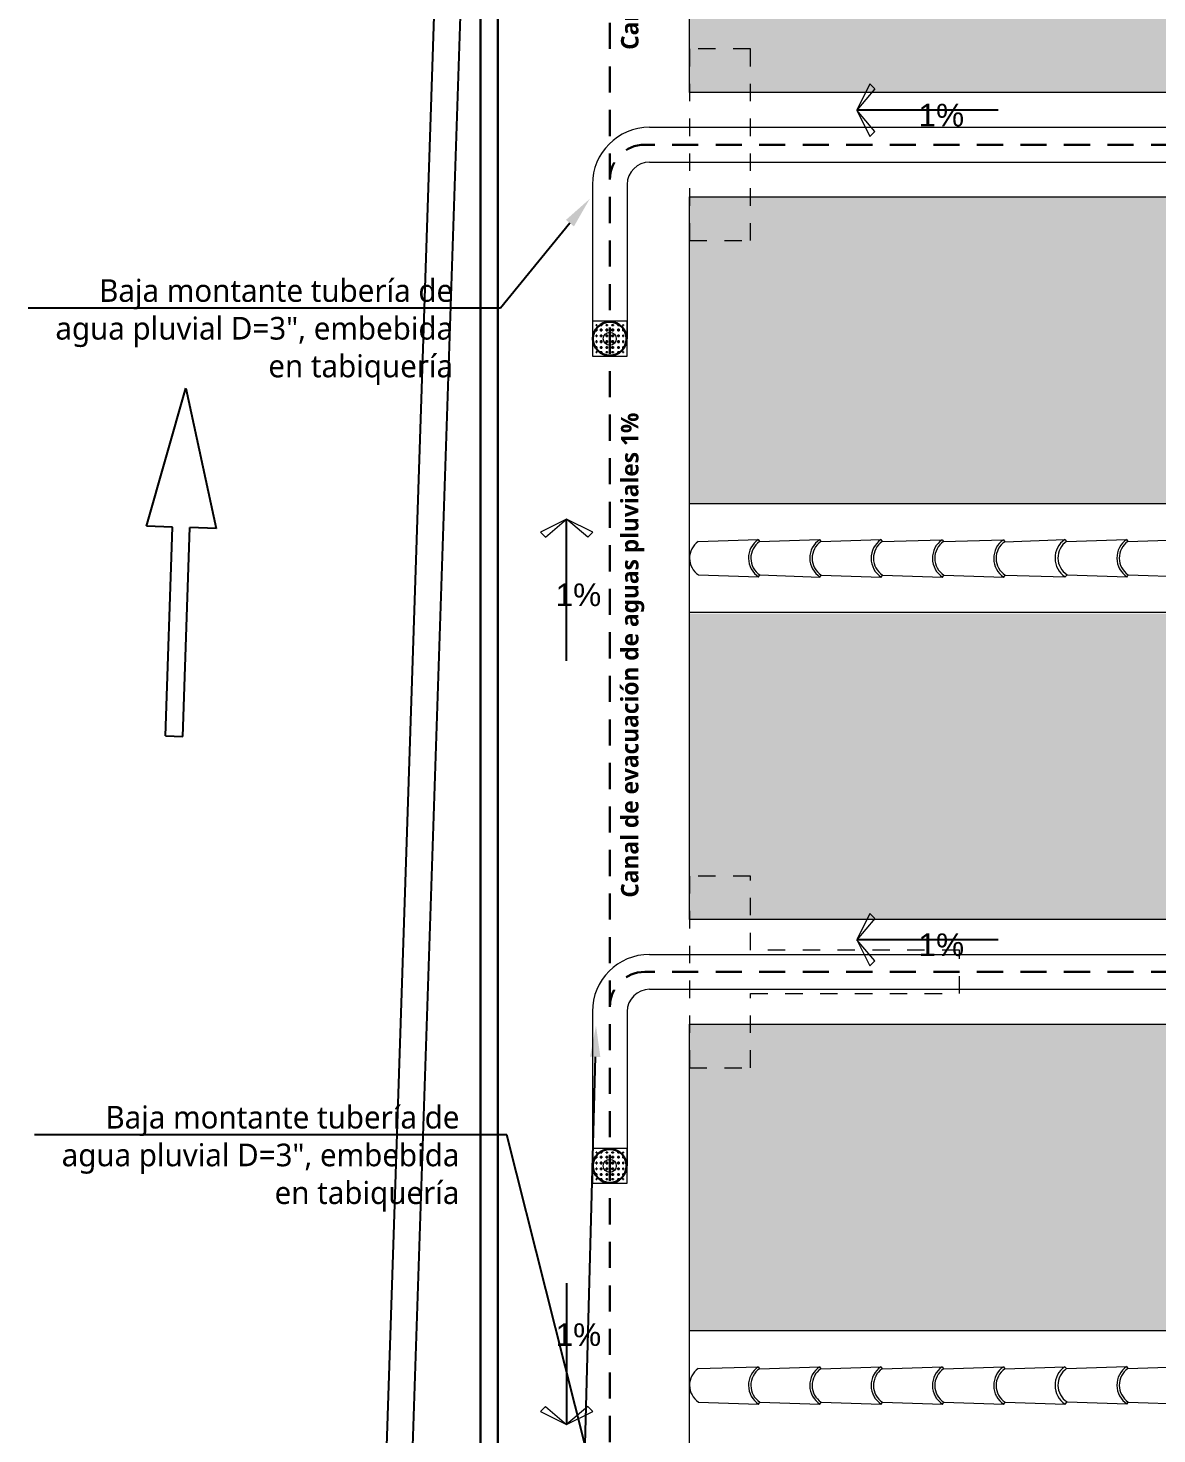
# Model space of a CAD drawing. Header units: metres. Extents: x 27 to 147, y -173 to 8.
# Drawn here: x 37.79 to 44.27, y -27.78 to -19.7 of the extents above; entities that cross this region are included whole.
import ezdxf
from ezdxf import colors
from ezdxf.entities.mleader import LeaderData, LeaderLine
from ezdxf.math import Vec2, Vec3

# ---------------------------------------------------------------- set-up
doc = ezdxf.new("R2010")
doc.units = ezdxf.units.M
doc.linetypes.add('DASHED2', pattern=[0.375, 0.25, -0.125])
doc.linetypes.add('HIDDEN2', pattern=[0.1875, 0.125, -0.0625])
for name, color, linetype, lineweight in [('2D Drafting - General_Pen_No__46', 7, 'Continuous', 25), ('canal de evacuacion', 1, 'Continuous', 20), ('Cotas varias El', 253, 'Continuous', 13), ('Equipamiento SR', 23, 'Continuous', 0), ('GRAFO 0 BLANCO', 7, 'Continuous', 0), ('grafo 2', 31, 'Continuous', 20), ('GRAFO 4', 7, 'Continuous', 30), ('GRAFO01', 7, 'Continuous', 0), ('GRfo 3', 7, 'Continuous', 30), ('Interior - Mobiliario', 7, 'Continuous', 5), ('letras sr', 7, 'Continuous', 5), ('linea0016', 144, 'HIDDEN2', 9), ('Lineas Referencia', 73, 'Continuous', 13), ('TEJAS ANDINA', 253, 'Continuous', 0)]:
    doc.layers.add(name, color=color, linetype=linetype, lineweight=lineweight)
doc.layers.add('Interior - Mobiliario _Pluma_Nº__3', color=7, linetype='Continuous', lineweight=18, true_color=0xff6600)
doc.layers.add('Mobiliario', color=7, linetype='Continuous', lineweight=0, true_color=0x7f7f7f)
doc.layers.add('Rampa', color=41, linetype='Continuous')
doc.layers.add('Separador de bike pintado', color=8, linetype='Continuous')
doc.styles.add('Generales', font='trebuc.ttf', dxfattribs={"height": 0.1})
doc.styles.add('GENERATED_STYLE_2', font='arial.ttf')
pattern_1 = [(274.9697, (55.34402967629248, 56.63649890805222), (-0.1999982614014102, 2.400000210303527), [0.1846944, -4.4326642]), (180, (55.3600296762925, 56.45249890805222), (-0.2000000000000001, -0.2), [0.016, -0.184]), (0, (55.16002967629251, 56.43649890805223), (0.2, 0.2), [0.05600000000000001, -0.144]), (90, (55.21602967629249, 56.43649890805223), (-0.2, 0.2), [0.02, -0.18]), (270, (55.34402967629248, 56.45649890805221), (0.2, -0.2000000000000001), [0.02, -0.18]), (0, (55.34402967629248, 56.43649890805223), (0.2, 0.2), [0.016, -0.184]), (0, (55.16002967629251, 56.45249890805222), (0.2, 0.2), [0.04000000000000001, -0.16]), (85.0303, (55.20002967629247, 56.45249890805222), (0.1999982614014119, 2.400000210303527), [0.1846943999999995, -4.432664199999984]), (52.69609999999999, (55.20002967629247, 56.46249890805221), (-2.599997177976598, -3.400002148337723), [0.0528016, -5.22735]), (18.4349, (55.23202967629251, 56.50449890805221), (0.4000000869185922, 0.1999996806445416), [0.05059639999999988, -0.5818589999999979]), (341.5651, (55.28002967629246, 56.52049890805223), (-0.4000000869185922, 0.1999996806445418), [0.05059640000000001, -0.581859]), (307.3039, (55.32802967629246, 56.50449890805221), (2.599997177976598, -3.400002148337723), [0.0528016, -5.22735]), (20.2249, (55.2420296762925, 56.4904989080522), (-2.199999452866844, -0.8000016671195548), [0.04049699999999987, -4.009194399999983]), (339.7751, (55.28002967629246, 56.50449890805221), (2.199999452866844, -0.8000016671195551), [0.04049700000000001, -4.0091944]), (307.4054, (55.31802967629247, 56.4904989080522), (2.00000199052301, -2.59999849299601), [0.0428018, -4.237385]), (52.5946, (55.21602967629249, 56.45649890805221), (-2.00000199052301, -2.599998492996009), [0.0428018, -4.237385])]

# ---------------------------------------------------------------- blocks, each defined once
blk = doc.blocks.new('A$C295C7585')
at = {"layer": 'Mobiliario', "lineweight": 15}
for p, q in [((1.374978025502969, 3.076203088460716), (1.513853283491699, 3.40416242087349)), ((1.513853283491699, 3.40416242087349), (1.527648820229842, 3.406546360073889)), ((1.556330874160267, 2.995064099900674), (1.716417933508637, 3.313533070731637)), ((1.716417933508637, 3.313533070731637), (1.70900166888714, 3.325407371513847)), ((1.222307230775641, 2.745859816847769), (1.36118248876528, 3.073819149260316)), ((1.36118248876528, 3.073819149260316), (1.374978025502969, 3.076203088460716)), ((1.403660079433394, 2.6647208282875), (1.563747138781764, 2.983189799118463)), ((1.563747138781764, 2.983189799118463), (1.556330874160267, 2.995064099900674)), ((1.069636436049223, 2.415516545234141), (1.208511694038407, 2.743475877646915)), ((1.208511694038407, 2.743475877646915), (1.222307230776096, 2.745859816847542)), ((1.250989284706975, 2.334377556673871), (1.411076344054891, 2.652846527505289)), ((1.411076344054891, 2.652846527505289), (1.403660079433394, 2.6647208282875)), ((0.9169656413223493, 2.085173273620967), (1.055840899311079, 2.413132606033741)), ((1.055840899311079, 2.413132606033741), (1.069636436048768, 2.415516545234595)), ((1.098318489980102, 2.004034285060698), (1.258405549328472, 2.322503255891888)), ((1.258405549328472, 2.322503255891888), (1.25098928470652, 2.334377556674326)), ((0.7650785429282223, 1.751017721853714), (0.9031190902182971, 2.079350511766734)), ((0.9031190902182971, 2.079350511766734), (0.9169656413223493, 2.085173273620967)), ((1.10492039455994, 1.989062689736784), (1.098439325062163, 2.004274668164622)), ((0.94643139158552, 1.66987873329299), (1.10492039455994, 1.989062689736784)), ((0.612407748201349, 1.420674450239858), (0.7512830061905333, 1.748633782652632)), ((0.7512830061905333, 1.748633782652632), (0.7650785429282223, 1.751017721853486)), ((0.953847656207472, 1.658004432511007), (0.94643139158552, 1.66987873329299)), ((0.7937605968586467, 1.339535461679816), (0.953847656207472, 1.658004432511007)), ((0.5986122114636601, 1.418290511039459), (0.6124077482018038, 1.420674450240085)), ((0.4597369534749305, 1.090331178626684), (0.5986122114636601, 1.418290511039459)), ((0.8011768614805987, 1.327661160897833), (0.7937605968591015, 1.339535461679816)), ((0.6410898021322282, 1.009192190066642), (0.8011768614805987, 1.327661160897833)), ((0.3070661587476025, 0.7599879070137376), (0.4459414167367868, 1.087947239426285)), ((0.4459414167367868, 1.087947239426285), (0.4597369534749305, 1.090331178626911)), ((0.6485060667537255, 0.997317889284659), (0.6410898021322282, 1.009192190066642)), ((0.4884190074053549, 0.6788489184534683), (0.6485060667537255, 0.997317889284659)), ((0.1543953640207292, 0.4296446354001091), (0.2932706220099135, 0.757603967813111)), ((0.2932706220099135, 0.757603967813111), (0.3070661587480572, 0.7599879070135103)), ((0.4958352720268522, 0.6669746176712579), (0.4884190074053549, 0.6788489184534683)), ((0.3357482126784817, 0.3485056468398398), (0.4958352720268522, 0.6669746176712579)), ((0.001724569293855893, 0.09930136378693533), (0.1405998272830402, 0.4272606961997099)), ((0.1405998272830402, 0.4272606961997099), (0.1543953640207292, 0.4296446354007912)), ((0.1830774179516084, 0.01816237522666597), (0.3431644773004336, 0.3366313460578567)), ((0.3431644773004336, 0.3366313460578567), (0.3357482126784817, 0.3485056468402945))]:
    blk.add_line(p, q, dxfattribs=at)
for centre, radius, start, end in [((1.64559542193274, 3.42692813519011), 0.1336946849706216, 189.8041789864884, 301.9874291323811), ((1.64559542193274, 3.42692813519011), 0.1196946849706216, 189.8041789864884, 301.9874291323811), ((1.492924627205866, 3.096584863576936), 0.1336946849706216, 189.8041789864884, 301.9874291323811), ((1.492924627205866, 3.096584863576936), 0.1196946849706216, 189.8041789864884, 301.9874291323811), ((1.340253832479448, 2.766241591963535), 0.1336946849706216, 189.8041789864884, 301.9874291323811), ((1.340253832479448, 2.766241591963535), 0.1196946849706216, 189.8041789864884, 301.9874291323811), ((1.187583037752574, 2.435898320350134), 0.1336946849706216, 189.8041789864884, 301.9874291323811), ((1.187583037752574, 2.435898320350134), 0.1196946849706216, 189.8041789864884, 301.9874291323811), ((1.034204698330086, 2.101672659223368), 0.1329726096647947, 189.6640148896703, 302.1275932302208), ((1.034912243024337, 2.105555048736051), 0.1196946849706216, 189.8041789864884, 301.9874291323811), ((0.8830251446311195, 1.77139949696948), 0.1336946849706216, 189.8041789864884, 301.9874291323811), ((0.8830251446311195, 1.77139949696948), 0.1196946849706216, 189.8041789864884, 301.9874291323811), ((0.7303543499047009, 1.441056225356306), 0.1196946849706216, 189.8041789864884, 301.9874291323811), ((0.7303543499047009, 1.441056225356306), 0.1336946849706216, 189.8041789864884, 301.9874291323811), ((0.5776835551778277, 1.110712953743132), 0.1336946849706216, 189.8041789864884, 301.9874291323811), ((0.5776835551778277, 1.110712953743132), 0.1196946849706216, 189.8041789864884, 301.9874291323811), ((0.4250127604509544, 0.7803696821295034), 0.1336946849706216, 189.8041789864884, 301.9874291323811), ((0.4250127604509544, 0.7803696821295034), 0.1196946849706216, 189.8041789864884, 301.9874291323811), ((0.2723419657240811, 0.4500264105163296), 0.1336946849706216, 189.8041789864884, 301.9874291323811), ((0.2723419657240811, 0.4500264105163296), 0.1196946849706216, 189.8041789864884, 301.9874291323811), ((0.1196711709962983, 0.119683138902019), 0.1196946849706216, 189.8041789864884, 301.9874291323811)]:
    blk.add_arc(centre, radius, start, end, dxfattribs=at)
blk = doc.blocks.new('Red 18')
at = {"layer": 'GRAFO 0 BLANCO', "linetype": 'Continuous'}
for p, q in [((0.05, 0.2041666666666667), (0.04583333333333334, 0.2041666666666667)), ((0.04583333333333334, 0.2041666666666667), (0.04583333333333334, 0.2)), ((0.04583333333333334, 0.2), (0.04583333333333334, 0.2041666666666667)), ((0.04583333333333334, 0.2041666666666667), (0.05, 0.2041666666666667)), ((0.04583333333333334, 0.2), (0.05, 0.2)), ((0.05, 0.2), (0.04583333333333334, 0.2)), ((0.05, 0.1791666666666666), (0.04583333333333334, 0.1791666666666666)), ((0.04583333333333334, 0.1791666666666666), (0.04583333333333334, 0.1708333333333333)), ((0.04583333333333334, 0.1708333333333333), (0.04583333333333334, 0.1791666666666666)), ((0.04583333333333334, 0.1791666666666666), (0.05, 0.1791666666666666)), ((0.04583333333333334, 0.1708333333333333), (0.05, 0.1708333333333333)), ((0.05, 0.1708333333333333), (0.04583333333333334, 0.1708333333333333)), ((0.05, 0.2), (0.05, 0.2041666666666667)), ((0.05, 0.2041666666666667), (0.05, 0.2)), ((0.05, 0.1708333333333333), (0.05, 0.1791666666666666)), ((0.05, 0.1791666666666666), (0.05, 0.1708333333333333)), ((0.07916666666666668, 0.2041666666666667), (0.07083333333333333, 0.2041666666666667)), ((0.07083333333333333, 0.2041666666666667), (0.07083333333333333, 0.2)), ((0.07083333333333333, 0.2041666666666667), (0.07916666666666668, 0.2041666666666667)), ((0.07083333333333333, 0.2), (0.07083333333333333, 0.2041666666666667)), ((0.07083333333333333, 0.2), (0.07916666666666668, 0.2)), ((0.07916666666666668, 0.2), (0.07083333333333333, 0.2)), ((0.07916666666666668, 0.1791666666666666), (0.07083333333333333, 0.1791666666666666)), ((0.07083333333333333, 0.1791666666666666), (0.07083333333333333, 0.1708333333333333)), ((0.07083333333333333, 0.1708333333333333), (0.07083333333333333, 0.1791666666666666)), ((0.07083333333333333, 0.1791666666666666), (0.07916666666666668, 0.1791666666666666)), ((0.07083333333333333, 0.1708333333333333), (0.07916666666666668, 0.1708333333333333)), ((0.07916666666666668, 0.1708333333333333), (0.07083333333333333, 0.1708333333333333)), ((0.07916666666666668, 0.2), (0.07916666666666668, 0.2041666666666667)), ((0.07916666666666668, 0.2041666666666667), (0.07916666666666668, 0.2)), ((0.07916666666666668, 0.1708333333333333), (0.07916666666666668, 0.1791666666666666)), ((0.07916666666666668, 0.1791666666666666), (0.07916666666666668, 0.1708333333333333)), ((0.1125, 0.2041666666666667), (0.1041666666666667, 0.2041666666666667)), ((0.1041666666666667, 0.2041666666666667), (0.1041666666666667, 0.2)), ((0.1041666666666667, 0.2041666666666667), (0.1125, 0.2041666666666667)), ((0.1041666666666667, 0.2), (0.1041666666666667, 0.2041666666666667)), ((0.1041666666666667, 0.2), (0.1125, 0.2)), ((0.1125, 0.2), (0.1041666666666667, 0.2)), ((0.1125, 0.1791666666666666), (0.1041666666666667, 0.1791666666666666)), ((0.1041666666666667, 0.1791666666666666), (0.1041666666666667, 0.1708333333333333)), ((0.1041666666666667, 0.1708333333333333), (0.1041666666666667, 0.1791666666666666)), ((0.1041666666666667, 0.1791666666666666), (0.1125, 0.1791666666666666)), ((0.1041666666666667, 0.1708333333333333), (0.1125, 0.1708333333333333)), ((0.1125, 0.1708333333333333), (0.1041666666666667, 0.1708333333333333)), ((0.1125, 0.2), (0.1125, 0.2041666666666667)), ((0.1125, 0.2041666666666667), (0.1125, 0.2)), ((0.1125, 0.1708333333333333), (0.1125, 0.1791666666666666)), ((0.1125, 0.1791666666666666), (0.1125, 0.1708333333333333)), ((0.1458333333333333, 0.2041666666666667), (0.1375, 0.2041666666666667)), ((0.1375, 0.2041666666666667), (0.1375, 0.2)), ((0.1375, 0.2041666666666667), (0.1458333333333333, 0.2041666666666667)), ((0.1375, 0.2), (0.1375, 0.2041666666666667)), ((0.1375, 0.2), (0.1458333333333333, 0.2)), ((0.1458333333333333, 0.2), (0.1375, 0.2)), ((0.1458333333333333, 0.1791666666666666), (0.1375, 0.1791666666666666)), ((0.1375, 0.1791666666666666), (0.1375, 0.1708333333333333)), ((0.1375, 0.1708333333333333), (0.1375, 0.1791666666666666)), ((0.1375, 0.1791666666666666), (0.1458333333333333, 0.1791666666666666)), ((0.1375, 0.1708333333333333), (0.1458333333333333, 0.1708333333333333)), ((0.1458333333333333, 0.1708333333333333), (0.1375, 0.1708333333333333)), ((0.1458333333333333, 0.2), (0.1458333333333333, 0.2041666666666667)), ((0.1458333333333333, 0.2041666666666667), (0.1458333333333333, 0.2)), ((0.1458333333333333, 0.1708333333333333), (0.1458333333333333, 0.1791666666666666)), ((0.1458333333333333, 0.1791666666666666), (0.1458333333333333, 0.1708333333333333)), ((0.1791666666666666, 0.2041666666666667), (0.1708333333333333, 0.2041666666666667)), ((0.1708333333333333, 0.2041666666666667), (0.1708333333333333, 0.2)), ((0.1708333333333333, 0.2041666666666667), (0.1791666666666666, 0.2041666666666667)), ((0.1708333333333333, 0.2), (0.1708333333333333, 0.2041666666666667)), ((0.1708333333333333, 0.2), (0.1791666666666666, 0.2)), ((0.1791666666666666, 0.2), (0.1708333333333333, 0.2)), ((0.1791666666666666, 0.1791666666666666), (0.1708333333333333, 0.1791666666666666)), ((0.1708333333333333, 0.1791666666666666), (0.1708333333333333, 0.1708333333333333)), ((0.1708333333333333, 0.1708333333333333), (0.1708333333333333, 0.1791666666666666)), ((0.1708333333333333, 0.1791666666666666), (0.1791666666666666, 0.1791666666666666)), ((0.1708333333333333, 0.1708333333333333), (0.1791666666666666, 0.1708333333333333)), ((0.1791666666666666, 0.1708333333333333), (0.1708333333333333, 0.1708333333333333)), ((0.1791666666666666, 0.2), (0.1791666666666666, 0.2041666666666667)), ((0.1791666666666666, 0.2041666666666667), (0.1791666666666666, 0.2)), ((0.1791666666666666, 0.1708333333333333), (0.1791666666666666, 0.1791666666666666)), ((0.1791666666666666, 0.1791666666666666), (0.1791666666666666, 0.1708333333333333)), ((0.2041666666666667, 0.2041666666666667), (0.2, 0.2041666666666667)), ((0.2, 0.2041666666666667), (0.2, 0.2)), ((0.2, 0.2), (0.2, 0.2041666666666667)), ((0.2, 0.2041666666666667), (0.2041666666666667, 0.2041666666666667)), ((0.2, 0.2), (0.2041666666666667, 0.2)), ((0.2041666666666667, 0.2), (0.2, 0.2)), ((0.2041666666666667, 0.1791666666666666), (0.2, 0.1791666666666666)), ((0.2, 0.1791666666666666), (0.2, 0.1708333333333333)), ((0.2, 0.1708333333333333), (0.2, 0.1791666666666666)), ((0.2, 0.1791666666666666), (0.2041666666666667, 0.1791666666666666)), ((0.2, 0.1708333333333333), (0.2041666666666667, 0.1708333333333333)), ((0.2041666666666667, 0.1708333333333333), (0.2, 0.1708333333333333)), ((0.2041666666666667, 0.2), (0.2041666666666667, 0.2041666666666667)), ((0.2041666666666667, 0.2041666666666667), (0.2041666666666667, 0.2)), ((0.2041666666666667, 0.1708333333333333), (0.2041666666666667, 0.1791666666666666)), ((0.2041666666666667, 0.1791666666666666), (0.2041666666666667, 0.1708333333333333)), ((0.05, 0.1458333333333333), (0.04583333333333334, 0.1458333333333333)), ((0.04583333333333334, 0.1458333333333333), (0.04583333333333334, 0.1375)), ((0.04583333333333334, 0.1375), (0.04583333333333334, 0.1458333333333333)), ((0.04583333333333334, 0.1458333333333333), (0.05, 0.1458333333333333)), ((0.04583333333333334, 0.1375), (0.05, 0.1375)), ((0.05, 0.1375), (0.04583333333333334, 0.1375)), ((0.05, 0.1125), (0.04583333333333334, 0.1125)), ((0.04583333333333334, 0.1125), (0.04583333333333334, 0.1041666666666667)), ((0.04583333333333334, 0.1041666666666667), (0.04583333333333334, 0.1125)), ((0.04583333333333334, 0.1125), (0.05, 0.1125)), ((0.04583333333333334, 0.1041666666666667), (0.05, 0.1041666666666667)), ((0.05, 0.1041666666666667), (0.04583333333333334, 0.1041666666666667)), ((0.05, 0.1375), (0.05, 0.1458333333333333)), ((0.05, 0.1458333333333333), (0.05, 0.1375)), ((0.05, 0.1041666666666667), (0.05, 0.1125)), ((0.05, 0.1125), (0.05, 0.1041666666666667)), ((0.07916666666666668, 0.1458333333333333), (0.07083333333333333, 0.1458333333333333)), ((0.07083333333333333, 0.1458333333333333), (0.07083333333333333, 0.1375)), ((0.07083333333333333, 0.1375), (0.07083333333333333, 0.1458333333333333)), ((0.07083333333333333, 0.1458333333333333), (0.07916666666666668, 0.1458333333333333)), ((0.07083333333333333, 0.1375), (0.07916666666666668, 0.1375)), ((0.07916666666666668, 0.1375), (0.07083333333333333, 0.1375)), ((0.07916666666666668, 0.1125), (0.07083333333333333, 0.1125)), ((0.07083333333333333, 0.1125), (0.07083333333333333, 0.1041666666666667)), ((0.07083333333333333, 0.1041666666666667), (0.07083333333333333, 0.1125)), ((0.07083333333333333, 0.1125), (0.07916666666666668, 0.1125)), ((0.07083333333333333, 0.1041666666666667), (0.07916666666666668, 0.1041666666666667)), ((0.07916666666666668, 0.1041666666666667), (0.07083333333333333, 0.1041666666666667)), ((0.07916666666666668, 0.1375), (0.07916666666666668, 0.1458333333333333)), ((0.07916666666666668, 0.1458333333333333), (0.07916666666666668, 0.1375)), ((0.07916666666666668, 0.1041666666666667), (0.07916666666666668, 0.1125)), ((0.07916666666666668, 0.1125), (0.07916666666666668, 0.1041666666666667)), ((0.1125, 0.1458333333333333), (0.1041666666666667, 0.1458333333333333)), ((0.1041666666666667, 0.1458333333333333), (0.1041666666666667, 0.1375)), ((0.1041666666666667, 0.1375), (0.1041666666666667, 0.1458333333333333)), ((0.1041666666666667, 0.1458333333333333), (0.1125, 0.1458333333333333)), ((0.1041666666666667, 0.1375), (0.1125, 0.1375)), ((0.1125, 0.1375), (0.1041666666666667, 0.1375)), ((0.1125, 0.1125), (0.1041666666666667, 0.1125)), ((0.1041666666666667, 0.1125), (0.1041666666666667, 0.1041666666666667)), ((0.1041666666666667, 0.1041666666666667), (0.1041666666666667, 0.1125)), ((0.1041666666666667, 0.1125), (0.1125, 0.1125)), ((0.1041666666666667, 0.1041666666666667), (0.1125, 0.1041666666666667)), ((0.1125, 0.1041666666666667), (0.1041666666666667, 0.1041666666666667)), ((0.1125, 0.1375), (0.1125, 0.1458333333333333)), ((0.1125, 0.1458333333333333), (0.1125, 0.1375)), ((0.1125, 0.1041666666666667), (0.1125, 0.1125)), ((0.1125, 0.1125), (0.1125, 0.1041666666666667)), ((0.1458333333333333, 0.1458333333333333), (0.1375, 0.1458333333333333)), ((0.1375, 0.1458333333333333), (0.1375, 0.1375)), ((0.1375, 0.1375), (0.1375, 0.1458333333333333)), ((0.1375, 0.1458333333333333), (0.1458333333333333, 0.1458333333333333)), ((0.1375, 0.1375), (0.1458333333333333, 0.1375)), ((0.1458333333333333, 0.1375), (0.1375, 0.1375)), ((0.1458333333333333, 0.1125), (0.1375, 0.1125)), ((0.1375, 0.1125), (0.1375, 0.1041666666666667)), ((0.1375, 0.1041666666666667), (0.1375, 0.1125)), ((0.1375, 0.1125), (0.1458333333333333, 0.1125)), ((0.1375, 0.1041666666666667), (0.1458333333333333, 0.1041666666666667)), ((0.1458333333333333, 0.1041666666666667), (0.1375, 0.1041666666666667)), ((0.1458333333333333, 0.1375), (0.1458333333333333, 0.1458333333333333)), ((0.1458333333333333, 0.1458333333333333), (0.1458333333333333, 0.1375)), ((0.1458333333333333, 0.1041666666666667), (0.1458333333333333, 0.1125)), ((0.1458333333333333, 0.1125), (0.1458333333333333, 0.1041666666666667)), ((0.1791666666666666, 0.1458333333333333), (0.1708333333333333, 0.1458333333333333)), ((0.1708333333333333, 0.1458333333333333), (0.1708333333333333, 0.1375)), ((0.1708333333333333, 0.1375), (0.1708333333333333, 0.1458333333333333)), ((0.1708333333333333, 0.1458333333333333), (0.1791666666666666, 0.1458333333333333)), ((0.1708333333333333, 0.1375), (0.1791666666666666, 0.1375)), ((0.1791666666666666, 0.1375), (0.1708333333333333, 0.1375)), ((0.1791666666666666, 0.1125), (0.1708333333333333, 0.1125)), ((0.1708333333333333, 0.1125), (0.1708333333333333, 0.1041666666666667)), ((0.1708333333333333, 0.1041666666666667), (0.1708333333333333, 0.1125)), ((0.1708333333333333, 0.1125), (0.1791666666666666, 0.1125)), ((0.1708333333333333, 0.1041666666666667), (0.1791666666666666, 0.1041666666666667)), ((0.1791666666666666, 0.1041666666666667), (0.1708333333333333, 0.1041666666666667)), ((0.1791666666666666, 0.1375), (0.1791666666666666, 0.1458333333333333)), ((0.1791666666666666, 0.1458333333333333), (0.1791666666666666, 0.1375)), ((0.1791666666666666, 0.1041666666666667), (0.1791666666666666, 0.1125)), ((0.1791666666666666, 0.1125), (0.1791666666666666, 0.1041666666666667)), ((0.2041666666666667, 0.1458333333333333), (0.2, 0.1458333333333333)), ((0.2, 0.1458333333333333), (0.2, 0.1375)), ((0.2, 0.1375), (0.2, 0.1458333333333333)), ((0.2, 0.1458333333333333), (0.2041666666666667, 0.1458333333333333)), ((0.2, 0.1375), (0.2041666666666667, 0.1375)), ((0.2041666666666667, 0.1375), (0.2, 0.1375)), ((0.2041666666666667, 0.1125), (0.2, 0.1125)), ((0.2, 0.1125), (0.2, 0.1041666666666667)), ((0.2, 0.1041666666666667), (0.2, 0.1125)), ((0.2, 0.1125), (0.2041666666666667, 0.1125)), ((0.2, 0.1041666666666667), (0.2041666666666667, 0.1041666666666667)), ((0.2041666666666667, 0.1041666666666667), (0.2, 0.1041666666666667)), ((0.2041666666666667, 0.1375), (0.2041666666666667, 0.1458333333333333)), ((0.2041666666666667, 0.1458333333333333), (0.2041666666666667, 0.1375)), ((0.2041666666666667, 0.1041666666666667), (0.2041666666666667, 0.1125)), ((0.2041666666666667, 0.1125), (0.2041666666666667, 0.1041666666666667)), ((0.05, 0.07916666666666668), (0.04583333333333334, 0.07916666666666668)), ((0.04583333333333334, 0.07916666666666668), (0.04583333333333334, 0.07083333333333333)), ((0.04583333333333334, 0.07083333333333333), (0.04583333333333334, 0.07916666666666668)), ((0.04583333333333334, 0.07916666666666668), (0.05, 0.07916666666666668)), ((0.04583333333333334, 0.07083333333333333), (0.05, 0.07083333333333333)), ((0.05, 0.07083333333333333), (0.04583333333333334, 0.07083333333333333)), ((0.05, 0.05), (0.04583333333333334, 0.05)), ((0.04583333333333334, 0.05), (0.04583333333333334, 0.04583333333333334)), ((0.04583333333333334, 0.04583333333333334), (0.04583333333333334, 0.05)), ((0.04583333333333334, 0.05), (0.05, 0.05)), ((0.04583333333333334, 0.04583333333333334), (0.05, 0.04583333333333334)), ((0.05, 0.04583333333333334), (0.04583333333333334, 0.04583333333333334)), ((0.05, 0.07083333333333333), (0.05, 0.07916666666666668)), ((0.05, 0.07916666666666668), (0.05, 0.07083333333333333)), ((0.05, 0.04583333333333334), (0.05, 0.05)), ((0.05, 0.05), (0.05, 0.04583333333333334)), ((0.07916666666666668, 0.07916666666666668), (0.07083333333333333, 0.07916666666666668)), ((0.07083333333333333, 0.07916666666666668), (0.07083333333333333, 0.07083333333333333)), ((0.07083333333333333, 0.07083333333333333), (0.07083333333333333, 0.07916666666666668)), ((0.07083333333333333, 0.07916666666666668), (0.07916666666666668, 0.07916666666666668)), ((0.07083333333333333, 0.07083333333333333), (0.07916666666666668, 0.07083333333333333)), ((0.07916666666666668, 0.07083333333333333), (0.07083333333333333, 0.07083333333333333)), ((0.07916666666666668, 0.05), (0.07083333333333333, 0.05)), ((0.07083333333333333, 0.05), (0.07083333333333333, 0.04583333333333334)), ((0.07083333333333333, 0.05), (0.07916666666666668, 0.05)), ((0.07083333333333333, 0.04583333333333334), (0.07083333333333333, 0.05)), ((0.07083333333333333, 0.04583333333333334), (0.07916666666666668, 0.04583333333333334)), ((0.07916666666666668, 0.04583333333333334), (0.07083333333333333, 0.04583333333333334)), ((0.07916666666666668, 0.07083333333333333), (0.07916666666666668, 0.07916666666666668)), ((0.07916666666666668, 0.07916666666666668), (0.07916666666666668, 0.07083333333333333)), ((0.07916666666666668, 0.04583333333333334), (0.07916666666666668, 0.05)), ((0.07916666666666668, 0.05), (0.07916666666666668, 0.04583333333333334)), ((0.1125, 0.07916666666666668), (0.1041666666666667, 0.07916666666666668)), ((0.1041666666666667, 0.07916666666666668), (0.1041666666666667, 0.07083333333333333)), ((0.1041666666666667, 0.07083333333333333), (0.1041666666666667, 0.07916666666666668)), ((0.1041666666666667, 0.07916666666666668), (0.1125, 0.07916666666666668)), ((0.1041666666666667, 0.07083333333333333), (0.1125, 0.07083333333333333)), ((0.1125, 0.07083333333333333), (0.1041666666666667, 0.07083333333333333)), ((0.1125, 0.05), (0.1041666666666667, 0.05)), ((0.1041666666666667, 0.05), (0.1041666666666667, 0.04583333333333334)), ((0.1041666666666667, 0.05), (0.1125, 0.05)), ((0.1041666666666667, 0.04583333333333334), (0.1041666666666667, 0.05)), ((0.1041666666666667, 0.04583333333333334), (0.1125, 0.04583333333333334)), ((0.1125, 0.04583333333333334), (0.1041666666666667, 0.04583333333333334)), ((0.1125, 0.07083333333333333), (0.1125, 0.07916666666666668)), ((0.1125, 0.07916666666666668), (0.1125, 0.07083333333333333)), ((0.1125, 0.04583333333333334), (0.1125, 0.05)), ((0.1125, 0.05), (0.1125, 0.04583333333333334)), ((0.1458333333333333, 0.07916666666666668), (0.1375, 0.07916666666666668)), ((0.1375, 0.07916666666666668), (0.1375, 0.07083333333333333)), ((0.1375, 0.07083333333333333), (0.1375, 0.07916666666666668)), ((0.1375, 0.07916666666666668), (0.1458333333333333, 0.07916666666666668)), ((0.1375, 0.07083333333333333), (0.1458333333333333, 0.07083333333333333)), ((0.1458333333333333, 0.07083333333333333), (0.1375, 0.07083333333333333)), ((0.1458333333333333, 0.05), (0.1375, 0.05)), ((0.1375, 0.05), (0.1375, 0.04583333333333334)), ((0.1375, 0.05), (0.1458333333333333, 0.05)), ((0.1375, 0.04583333333333334), (0.1375, 0.05)), ((0.1375, 0.04583333333333334), (0.1458333333333333, 0.04583333333333334)), ((0.1458333333333333, 0.04583333333333334), (0.1375, 0.04583333333333334)), ((0.1458333333333333, 0.07083333333333333), (0.1458333333333333, 0.07916666666666668)), ((0.1458333333333333, 0.07916666666666668), (0.1458333333333333, 0.07083333333333333)), ((0.1458333333333333, 0.04583333333333334), (0.1458333333333333, 0.05)), ((0.1458333333333333, 0.05), (0.1458333333333333, 0.04583333333333334)), ((0.1791666666666666, 0.07916666666666668), (0.1708333333333333, 0.07916666666666668)), ((0.1708333333333333, 0.07916666666666668), (0.1708333333333333, 0.07083333333333333)), ((0.1708333333333333, 0.07083333333333333), (0.1708333333333333, 0.07916666666666668)), ((0.1708333333333333, 0.07916666666666668), (0.1791666666666666, 0.07916666666666668)), ((0.1708333333333333, 0.07083333333333333), (0.1791666666666666, 0.07083333333333333)), ((0.1791666666666666, 0.07083333333333333), (0.1708333333333333, 0.07083333333333333)), ((0.1791666666666666, 0.05), (0.1708333333333333, 0.05)), ((0.1708333333333333, 0.05), (0.1708333333333333, 0.04583333333333334)), ((0.1708333333333333, 0.05), (0.1791666666666666, 0.05)), ((0.1708333333333333, 0.04583333333333334), (0.1708333333333333, 0.05)), ((0.1708333333333333, 0.04583333333333334), (0.1791666666666666, 0.04583333333333334)), ((0.1791666666666666, 0.04583333333333334), (0.1708333333333333, 0.04583333333333334)), ((0.1791666666666666, 0.07083333333333333), (0.1791666666666666, 0.07916666666666668)), ((0.1791666666666666, 0.07916666666666668), (0.1791666666666666, 0.07083333333333333)), ((0.1791666666666666, 0.04583333333333334), (0.1791666666666666, 0.05)), ((0.1791666666666666, 0.05), (0.1791666666666666, 0.04583333333333334)), ((0.2041666666666667, 0.07916666666666668), (0.2, 0.07916666666666668)), ((0.2, 0.07916666666666668), (0.2, 0.07083333333333333)), ((0.2, 0.07083333333333333), (0.2, 0.07916666666666668)), ((0.2, 0.07916666666666668), (0.2041666666666667, 0.07916666666666668)), ((0.2, 0.07083333333333333), (0.2041666666666667, 0.07083333333333333)), ((0.2041666666666667, 0.07083333333333333), (0.2, 0.07083333333333333)), ((0.2041666666666667, 0.05), (0.2, 0.05)), ((0.2, 0.05), (0.2, 0.04583333333333334)), ((0.2, 0.04583333333333334), (0.2, 0.05)), ((0.2, 0.05), (0.2041666666666667, 0.05)), ((0.2, 0.04583333333333334), (0.2041666666666667, 0.04583333333333334)), ((0.2041666666666667, 0.04583333333333334), (0.2, 0.04583333333333334)), ((0.2041666666666667, 0.07083333333333333), (0.2041666666666667, 0.07916666666666668)), ((0.2041666666666667, 0.07916666666666668), (0.2041666666666667, 0.07083333333333333)), ((0.2041666666666667, 0.04583333333333334), (0.2041666666666667, 0.05)), ((0.2041666666666667, 0.05), (0.2041666666666667, 0.04583333333333334))]:
    blk.add_line(p, q, dxfattribs=at)
at = {"layer": 'GRAFO01'}
blk.add_lwpolyline([(0.02500000000000005, 0.02500000000000141), (0.2250000000000001, 0.02500000000000141), (0.2250000000000001, 0.2250000000000014), (0.02500000000000005, 0.2250000000000014)], close=True, dxfattribs=at)
at = {"layer": 'Interior - Mobiliario _Pluma_Nº__3', "linetype": 'Continuous'}
for p, q in [((0.2250000000000001, 0.2250000000000014), (0.02500000000000005, 0.2250000000000014)), ((0.02500000000000005, 0.2250000000000014), (0.02500000000000005, 0.02500000000000141)), ((0.2250000000000001, 0.02500000000000141), (0.2250000000000001, 0.2250000000000014)), ((0.02500000000000005, 0.02500000000000141), (0.2250000000000001, 0.02500000000000141))]:
    blk.add_line(p, q, dxfattribs=at)
blk = doc.blocks.new('FLECHA')
at = {"layer": 'grafo 2', "ltscale": 0.05}
for p, q in [((674350.4068813783, 8489809.493097022, -2.952000000000225), (674350.3571751671, 8489809.392813733, -2.952000000000225)), ((674350.4259006998, 8489809.474077702, -2.952000000000225), (674350.3571751671, 8489809.392813733, -2.952000000000225)), ((674350.4068813783, 8489809.493097022, -2.952000000000225), (674350.4259006998, 8489809.474077702, -2.952000000000225)), ((674350.4259006998, 8489809.311549768, -2.952000000000225), (674350.3571751671, 8489809.392813733, -2.952000000000225)), ((674350.4068813783, 8489809.292530447, -2.952000000000225), (674350.4259006998, 8489809.311549768, -2.952000000000225))]:
    blk.add_line(p, q, dxfattribs=at)
at = {"layer": 'grafo 2', "lineweight": 25}
blk.add_line((674350.8988359317, 8489809.392813733, -2.952000000000225), (674350.3571751671, 8489809.392813733, -2.952000000000225), dxfattribs=at)
at = {"layer": 'grafo 2'}
blk.add_line((674350.3571751671, 8489809.392813733, -2.952000000000225), (674350.4068813783, 8489809.292530447, -2.952000000000225), dxfattribs=at)

msp = doc.modelspace()

# ---------------------------------------------------------------- hatches: boundary and pattern name
at = {"layer": 'TEJAS ANDINA'}
h = msp.add_hatch(dxfattribs=at)
h.set_pattern_fill('SPANTIL1', color=256, scale=0.2, style=2, pattern_type=2)
h.set_pattern_definition(pattern_1)
h.paths.add_polyline_path([(47.99073305689276, -19.13645298195557), (47.99073305689276, -19.39922998513303), (44.63962651592252, -19.39922998513292), (44.63962651592252, -19.13645298195557)])
h.paths.add_polyline_path([(44.63962651592252, -19.37443545155121), (44.63962651592252, -19.13645298195557), (47.99073305689276, -19.13645298195557), (47.99073305689276, -19.37443545155121), (47.99110530715112, -19.37443545155121), (47.99110530715112, -19.13498977750724), (44.6391330000487, -19.13498977750724), (44.6391330000487, -19.37443545155121)])
h.paths.add_polyline_path([(45.61954985110984, -18.89655854292413), (45.61954985110984, -18.67056378368942), (47.21067676301541, -18.67056378368953), (47.21067676301541, -18.89655854292413)])
h.paths.add_polyline_path([(51.8894979294042, -20.07426167557774), (41.58939651447608, -20.07426169150379), (41.58939651178926, -18.23658270732948), (51.88949792671738, -18.23658269140343)])
h = msp.add_hatch(dxfattribs=at)
h.set_pattern_fill('SPANTIL1', color=256, scale=0.2, angle=180, style=2, pattern_type=2)
h.set_pattern_definition([(94.96969999999999, (113.8528258107781, 55.31433646045456), (0.1999982614014099, -2.400000210303527), [0.1846944, -4.4326642]), (0, (113.8368258107782, 55.49833646045455), (0.2000000000000001, 0.2), [0.016, -0.184]), (180, (114.0368258107781, 55.51433646045457), (-0.2, -0.2), [0.05600000000000001, -0.144]), (270, (113.9808258107782, 55.51433646045457), (0.2, -0.2), [0.02, -0.18]), (90, (113.8528258107781, 55.49433646045456), (-0.1999999999999999, 0.2000000000000001), [0.02, -0.18]), (180, (113.8528258107781, 55.51433646045457), (-0.2, -0.2), [0.016, -0.184]), (180, (114.0368258107781, 55.49833646045455), (-0.2, -0.2), [0.04000000000000001, -0.16]), (265.0303, (113.9968258107781, 55.49833646045455), (-0.1999982614014122, -2.400000210303527), [0.1846944, -4.4326642]), (232.6961, (113.9968258107781, 55.48833646045456), (2.599997177976598, 3.400002148337723), [0.0528016, -5.22735]), (198.4349, (113.9648258107781, 55.44633646045456), (-0.4000000869185922, -0.1999996806445415), [0.05059640000000001, -0.581859]), (161.5651, (113.9168258107781, 55.43033646045457), (0.4000000869185922, -0.1999996806445418), [0.05059640000000001, -0.581859]), (127.3039, (113.8688258107781, 55.44633646045456), (-2.599997177976598, 3.400002148337723), [0.0528016, -5.22735]), (200.2249, (113.9548258107781, 55.46033646045454), (2.199999452866844, 0.8000016671195546), [0.04049700000000001, -4.0091944]), (159.7751, (113.9168258107781, 55.44633646045456), (-2.199999452866844, 0.8000016671195553), [0.04049700000000001, -4.0091944]), (127.4054, (113.8788258107781, 55.46033646045454), (-2.00000199052301, 2.59999849299601), [0.04280179999999986, -4.237384999999982]), (232.5946, (113.9808258107782, 55.49433646045456), (2.000001990523011, 2.599998492996009), [0.0428018, -4.237385])])
h.paths.add_polyline_path([(44.62398024980317, -21.6147357704791), (44.62398024980317, -21.38364157823445), (47.99530585743392, -21.38364157823445), (47.99530585743392, -21.6147357704791)])
h.paths.add_polyline_path([(51.88949090644016, -20.67426168354085), (41.58938946496127, -20.67426168354085), (41.58939648475561, -22.43635178729106), (51.88949792623444, -22.43635178729106)])
h.paths.add_polyline_path([(47.99530585743392, -21.38364157823445), (47.99530585743392, -21.59963738513044), (48.00533310386496, -21.59963738513044), (48.00533310386496, -21.37566530751802), (44.62270553525096, -21.37566530751802), (44.62270553525096, -21.59963738513044), (44.62398024980317, -21.59963738513044), (44.62398024980317, -21.38364157823445)])
h = msp.add_hatch(dxfattribs=at)
h.set_pattern_fill('SPANTIL1', color=256, scale=0.2, style=2, pattern_type=2)
h.set_pattern_definition(pattern_1)
h.paths.add_polyline_path([(44.62398024980317, -24.05089176321563), (44.62398024980317, -23.81979757097086), (47.99530585743392, -23.81979757097098), (47.99530585743392, -24.05089176321563)])
h.paths.add_polyline_path([(51.88949792623444, -24.82426220450178), (41.58939648475561, -24.82426220450178), (41.58939648475561, -23.06658769086845), (51.88949792623444, -23.06658769086845)])
h.paths.add_polyline_path([(44.63882498508693, -23.81979757097086), (47.36835093321943, -23.81979757097098), (47.36835093321943, -23.80821343319268), (44.63882498508693, -23.80821343319268)])
h = msp.add_hatch(dxfattribs=at)
h.set_pattern_fill('SPANTIL1', color=256, scale=0.2, angle=180, style=2, pattern_type=2)
h.set_pattern_definition([(94.96969999999999, (113.8528373894189, 50.56433538634589), (0.1999982614014099, -2.400000210303527), [0.1846944, -4.4326642]), (0, (113.8368373894189, 50.74833538634586), (0.2000000000000001, 0.2), [0.016, -0.184]), (180, (114.0368373894189, 50.76433538634588), (-0.2, -0.2), [0.05600000000000001, -0.144]), (270, (113.9808373894189, 50.76433538634588), (0.2, -0.2), [0.02, -0.18]), (90, (113.8528373894189, 50.7443353863459), (-0.1999999999999999, 0.2000000000000001), [0.02, -0.18]), (180, (113.8528373894189, 50.76433538634588), (-0.2, -0.2), [0.016, -0.184]), (180, (114.0368373894189, 50.74833538634586), (-0.2, -0.2), [0.04000000000000001, -0.16]), (265.0303, (113.9968373894189, 50.74833538634586), (-0.1999982614014122, -2.400000210303527), [0.1846944, -4.4326642]), (232.6961, (113.9968373894189, 50.73833538634587), (2.599997177976598, 3.400002148337723), [0.0528016, -5.22735]), (198.4349, (113.9648373894189, 50.69633538634589), (-0.4000000869185922, -0.1999996806445415), [0.05059640000000001, -0.581859]), (161.5651, (113.9168373894189, 50.68033538634587), (0.4000000869185922, -0.1999996806445418), [0.05059640000000001, -0.581859]), (127.3039, (113.8688373894189, 50.69633538634589), (-2.599997177976598, 3.400002148337723), [0.0528016, -5.22735]), (200.2249, (113.9548373894189, 50.71033538634588), (2.199999452866844, 0.8000016671195546), [0.04049700000000001, -4.0091944]), (159.7751, (113.9168373894189, 50.69633538634589), (-2.199999452866844, 0.8000016671195553), [0.04049700000000001, -4.0091944]), (127.4054, (113.8788373894189, 50.71033538634588), (-2.00000199052301, 2.59999849299601), [0.04280179999999986, -4.237384999999981]), (232.5946, (113.9808373894189, 50.7443353863459), (2.000001990523011, 2.599998492996009), [0.0428018, -4.237385])])
h.paths.add_polyline_path([(44.62398024980317, -26.36680815612725), (44.62398024980322, -26.13571396388271), (47.99530585743392, -26.13571396388259), (47.99530585743392, -26.36680815612736)])
h.paths.add_polyline_path([(51.88950950487524, -25.4242622045018), (41.58940806339641, -25.4242622045018), (41.58940806339641, -27.18635286139964), (51.88950950487524, -27.18635286139964)])
h.paths.add_polyline_path([(44.62398024980317, -26.33057426322931), (44.62398024980317, -26.13571396388271), (47.34576380560944, -26.13571396388259), (47.34576380560944, -26.13010888316067), (44.61880401236786, -26.13010888316067), (44.61880401236786, -26.33057426322931)])

# ---------------------------------------------------------------- linework, layer by layer
at = {"color": 251, "true_color": 0x636466}
for p, q in [((40.14601842962555, -18.90876870026155), (39.76108894160541, -30.49340211728892)), ((40.29590978054382, -18.9137576318485), (39.91098029252368, -30.49839104887587))]:
    msp.add_line(p, q, dxfattribs=at)
at = {"layer": 'canal de evacuacion'}
for p, q in [((41.35959469401715, -20.27426185340094), (51.88941744437298, -20.27426185340163)), ((41.35959469401715, -20.47426185340099), (51.88941744437253, -20.47426185340144)), ((41.35959415842436, -25.02426175837739), (51.88941744437298, -25.0242617583783)), ((41.35959415842436, -25.22426175837744), (51.88941744437253, -25.22426175837812))]:
    msp.add_line(p, q, dxfattribs=at)
for points in [[(41.03155751114164, -20.60229903627668), (41.03155751114119, -21.48818607323504)], [(41.23155751114146, -20.60229903627713), (41.23155751114101, -21.48818607323504)], [(41.0315569755484, -25.35229894125403), (41.03155697554794, -26.23818580720739)], [(41.23155697554822, -25.35229894125449), (41.23155697554776, -26.23818580720739)]]:
    msp.add_lwpolyline(points, dxfattribs=at)
for centre in [(41.1315575111411, -21.48818607323504), (41.13155697554785, -26.23818580720739)]:
    msp.add_circle(centre, 0.0375, dxfattribs=at)
for centre, radius, end in [((41.35959469401715, -20.60229903627713), 0.3280371828760508, 179.9999999999479), ((41.35959469401715, -20.60229903627713), 0.1280371828760508, 180), ((41.35959415842436, -25.35229894125449), 0.3280371828760508, 179.9999999999479), ((41.35959415842436, -25.35229894125449), 0.1280371828760508, 180)]:
    msp.add_arc(centre, radius, 90, end, dxfattribs=at)
at = {"layer": 'Cotas varias El'}
for p, q in [((51.88949792623444, -22.43635178729106), (41.58595083168663, -22.43635178729106)), ((51.88949792623444, -23.05981398464733), (41.58595083168663, -23.05981398464733)), ((51.88950950487524, -27.18635286139964), (41.58596241032743, -27.18635286139964))]:
    msp.add_line(p, q, dxfattribs=at)
at = {"layer": 'GRAFO 4', "linetype": 'Continuous'}
for points in [[(40.38938244516694, -15.47426216728364), (51.98949792623446, -15.47426216728364), (51.98949792623446, -34.77426224171994), (40.38938244516694, -34.77426224171994)], [(40.48938244516697, -15.57426216728366), (51.88949792623444, -15.57426216728366), (51.88949792623444, -34.67426224172003), (40.48938244516697, -34.67426224171992)]]:
    msp.add_lwpolyline(points, close=True, dxfattribs=at)
at = {"layer": 'GRAFO01', "color": 251, "linetype": 'DASHED2', "lineweight": 9, "ltscale": 0.2}
for points in [[(41.58939658530008, -19.8242615499223), (41.58939646888021, -20.92426154990038), (41.93939646883828, -20.92426189892488), (41.93939658525838, -19.82426189894726)], [(43.13939395242315, -25.24926280432668), (43.13939395242315, -24.99926280432668), (41.93939440560004, -24.99926280432668), (41.9393947837095, -24.57426363531179), (41.58939448636502, -24.57426363567377), (41.58939395077201, -25.67426328626173), (41.93939495612946, -25.67426328626173), (41.93943102330829, -25.24926280837575)]]:
    msp.add_lwpolyline(points, close=True, dxfattribs=at)
at = {"layer": 'GRfo 3'}
for centre in [(41.1315575111411, -21.48818607323504), (41.13155697554785, -26.23818580720739)]:
    msp.add_circle(centre, 0.0966952781077453, dxfattribs=at)
at = {"layer": 'linea0016', "linetype": 'HIDDEN2', "lineweight": 30, "ltscale": 1.2}
for p, q in [((41.13180804499862, -20.57426168354083), (41.13180804499862, -15.92426216728369)), ((51.88949792623444, -20.37426168354078), (41.33180804499861, -20.37426168354078)), ((41.13180804499862, -34.32426224170113), (41.13180804499862, -20.57426168354083)), ((51.88949792623444, -25.12426275764948), (41.33180804499861, -25.12426275764948))]:
    msp.add_line(p, q, dxfattribs=at)
at = {"layer": 'linea0016', "linetype": 'HIDDEN2', "lineweight": 30, "ltscale": 0.9}
for centre in [(41.33180804499861, -20.57426168354083), (41.33180804499861, -25.32426275764952)]:
    msp.add_arc(centre, 0.2, 90, 180, dxfattribs=at)
at = {"layer": 'Rampa'}
msp.add_line((40.1460184296256, -18.90876870026248), (39.76108894160546, -30.49340211728985), dxfattribs=at)
at = {"layer": 'Separador de bike pintado'}
for p, q in [((38.47055254445753, -22.56495242978114), (38.69700963935333, -21.77203554575542)), ((38.69700963935333, -21.77203554575542), (38.87033191226795, -22.57823613526407)), ((38.62046980770868, -22.56993381919936), (38.47055254445753, -22.56495242978114)), ((38.58061869137141, -23.76927192294048), (38.62046980850204, -22.56993382188839)), ((38.68056353109336, -23.77259284858341), (38.72041464901685, -22.57325474584591)), ((38.87033191226795, -22.57823613526407), (38.72041464901685, -22.57325474584591)), ((38.58061869137141, -23.76927192294048), (38.68056353109336, -23.77259284858341))]:
    msp.add_line(p, q, dxfattribs=at)
at = {"layer": 'TEJAS ANDINA'}
for points in [[(41.58938244525862, -15.87426216728373), (51.88949792623444, -15.87426216728373), (51.88949792623444, -20.07426168354083), (41.58938244525862, -20.07426168354083)], [(41.58938244516693, -20.67426168354085), (51.8894979262345, -20.67426168354085), (51.8894979262345, -24.82426220450178), (41.58938244516693, -24.82426220450178)], [(41.58939402380773, -25.4242622045018), (51.88949792623444, -25.4242622045018), (51.88949792623444, -29.57426383175822), (41.58939402380773, -29.57426383175822)]]:
    msp.add_lwpolyline(points, close=True, dxfattribs=at)

# ---------------------------------------------------------------- block references
at = {"layer": 'Equipamiento SR', "xscale": 0.9674350222721192, "yscale": 0.9674350222721192, "zscale": 0.9674350222721192, "rotation": 294.7640139528098}
for p in [(41.55153783843426, -22.69130166150852), (41.55154941707505, -27.44130273561721)]:
    msp.add_blockref('A$C295C7585', p, dxfattribs=at)
at = {"layer": 'Interior - Mobiliario', "color": 104, "linetype": 'Continuous', "lineweight": 20, "true_color": 0x029e21}
for p in [(41.0065575111411, -21.61318607323504), (41.00655697554785, -26.36318580720739)]:
    msp.add_blockref('Red 18', p, dxfattribs=at)
at = {"layer": 'Lineas Referencia', "xscale": 1.5, "yscale": 1.5, "zscale": 1.5}
for p in [(-1011482.985655881, -12734734.26497652, 4.428000000000337), (-1011482.985656143, -12734739.02895026, 4.428000000000337)]:
    msp.add_blockref('FLECHA', p, dxfattribs=at)
for p, rotation in [((-12734673.20564168, 1011503.010655878, 4.428000000000337), 270), ((12734754.97279952, -1011553.259182804, 4.428000000000337), 89.99999999999999)]:
    msp.add_blockref('FLECHA', p, dxfattribs=dict(at, rotation=rotation))

# ---------------------------------------------------------------- texts
at = {"layer": '2D Drafting - General_Pen_No__46', "char_height": 0.1, "attachment_point": 7, "rotation": 90, "style": 'GENERATED_STYLE_2'}
for insert in [(41.32962105782192, -19.82925006194726), (41.32962105782192, -24.69799976483317)]:
    msp.add_mtext('{\\fTrebuchet MS|b1|i0|c0|p34;Canal de evacuación de aguas pluviales 1%}', dxfattribs=dict(at, insert=insert))
at = {"layer": '2D Drafting - General_Pen_No__46', "char_height": 0.13, "attachment_point": 7, "style": 'GENERATED_STYLE_2'}
for insert in [(42.85343221611717, -20.27036206708361), (40.76952433071435, -23.02484676170853), (42.85343195346238, -25.03433580587135), (40.76952433071435, -27.27335190415873)]:
    msp.add_mtext('{\\fSansSerif|b0|i0|c2|p2; 1%}', dxfattribs=dict(at, insert=insert))

# ---------------------------------------------------------------- leaders
at = {"layer": 'letras sr'}
ml = msp.add_multileader_mtext('Standard', dxfattribs=at)
ml.set_content('Baja montante tubería de\\P agua pluvial D=3", embebida\\P en tabiquería', color=256, style='Generales')
ml.set_leader_properties()
ml.build(insert=Vec2(0, 0))
ml.multileader.update_dxf_attribs({"text_right_attachment_type": 6, "dogleg_length": 0.36, "arrow_head_size": 0.18})
ctx = ml.context
ctx.base_point, ctx.char_height, ctx.arrow_head_size, ctx.landing_gap_size, ctx.plane_origin, ctx.plane_x_axis, ctx.plane_y_axis = Vec3(37.80838955821801, -21.22985599773699), 0.13, 0.18, 0.09, Vec3(37.35328881580281, -21.4699430802691), Vec3(1, -4.898587196589413e-16), Vec3(4.898587196589413e-16, 1)
ctx.right_attachment, ctx.text_align_type = 6, 2
notes = []
notes.append((ctx, [(1, (1, 1, 0), (40.5045288138717, -21.31323983612083), (-1, 4.898587196589414e-16), 0.1826173701318089, [(0, [(41.01635999724104, -20.68507057641261)], 0, [])])]))
ctx.mtext.insert, ctx.mtext.text_direction, ctx.mtext.rotation, ctx.mtext.alignment, ctx.mtext.flow_direction = Vec3(40.23191144373988, -21.14647215935315), Vec3(1, -4.898587196589413e-16), 6.283185307179585, 3, 5
ml = msp.add_multileader_mtext('Standard', dxfattribs=at)
ml.set_content('Baja montante tubería de\\P agua pluvial D=3", embebida\\P en tabiquería', color=256, style='Generales')
ml.set_leader_properties()
ml.build(insert=Vec2(0, 0))
ml.multileader.update_dxf_attribs({"text_right_attachment_type": 6, "dogleg_length": 0.36, "arrow_head_size": 0.18})
ctx = ml.context
ctx.base_point, ctx.char_height, ctx.arrow_head_size, ctx.landing_gap_size, ctx.plane_origin, ctx.plane_x_axis, ctx.plane_y_axis = Vec3(37.84441986985817, -25.97713789519844), 0.13, 0.18, 0.09, Vec3(37.38931912744297, -26.21722497773055), Vec3(1, -4.898587196589413e-16), Vec3(4.898587196589413e-16, 1)
ctx.right_attachment, ctx.text_align_type = 6, 2
notes.append((ctx, [(1, (1, 1, 0), (40.54055912551186, -26.06052173358228), (-1, 4.898587196589414e-16), 0.1826173701318089, [(1, [(41.0523903088812, -25.43235247387406), (40.98911713299972, -27.83555243471551)], 0, [])])]))
ctx.mtext.insert, ctx.mtext.text_direction, ctx.mtext.rotation, ctx.mtext.alignment, ctx.mtext.flow_direction = Vec3(40.26794175538004, -25.8937540568146), Vec3(1, -4.898587196589413e-16), 6.283185307179585, 3, 5
for ctx, leaders in notes:
    for number, flags, end, landing, length, lines in leaders:
        leader = LeaderData()
        leader.index, (leader.has_last_leader_line, leader.has_dogleg_vector, leader.attachment_direction) = number, flags
        leader.last_leader_point, leader.dogleg_vector, leader.dogleg_length = Vec3(end), Vec3(landing), length
        for number, points, colour, breaks in lines:
            line = LeaderLine()
            line.index, line.vertices, line.color, line.breaks = number, Vec3.list(points), colors.encode_raw_color(colour), breaks
            leader.lines.append(line)
        ctx.leaders.append(leader)

doc.saveas('drawing.dxf')
